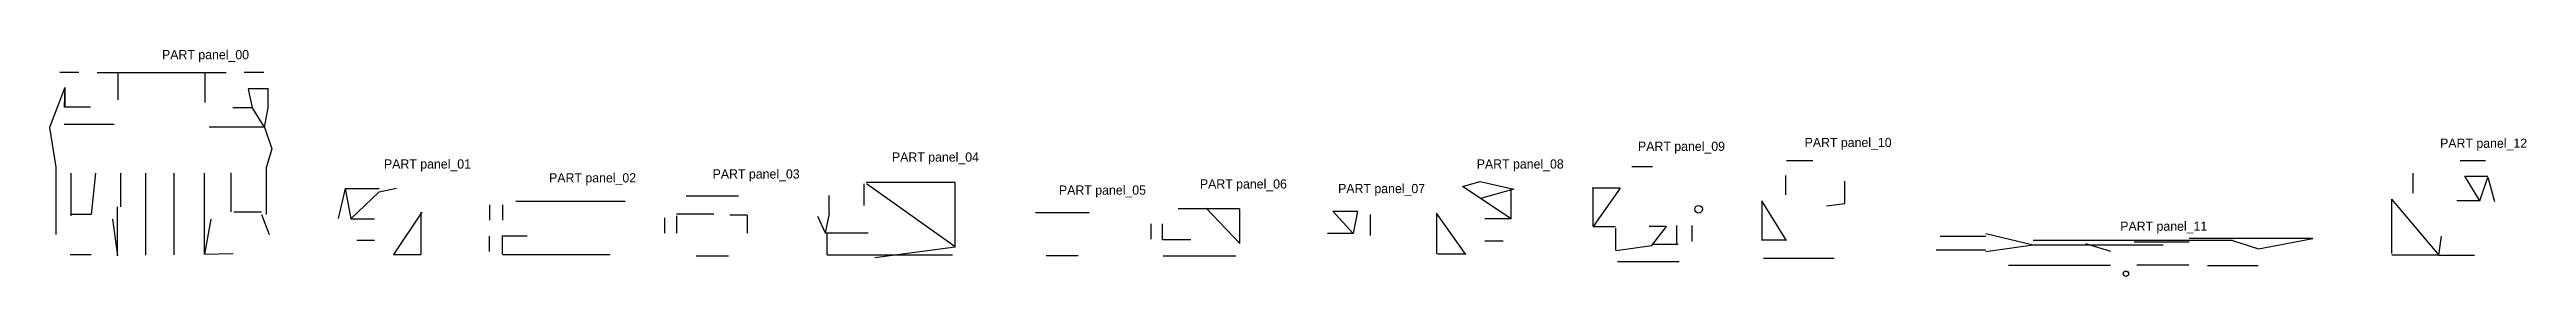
# Model space of a CAD drawing. Header units: millimetres. Extents: x 29 to 3254, y 11 to 306.
import ezdxf

# ---------------------------------------------------------------- set-up
doc = ezdxf.new("R2010")
doc.units = ezdxf.units.MM
for name, color, linetype in [('PANEL_00', 7, 'Continuous'), ('PANEL_00_LBL', 3, 'Continuous'), ('PANEL_01', 7, 'Continuous'), ('PANEL_01_LBL', 3, 'Continuous'), ('PANEL_02', 7, 'Continuous'), ('PANEL_02_LBL', 3, 'Continuous'), ('PANEL_03', 7, 'Continuous'), ('PANEL_03_LBL', 3, 'Continuous'), ('PANEL_04', 7, 'Continuous'), ('PANEL_04_LBL', 3, 'Continuous'), ('PANEL_05', 7, 'Continuous'), ('PANEL_05_LBL', 3, 'Continuous'), ('PANEL_06', 7, 'Continuous'), ('PANEL_06_LBL', 3, 'Continuous'), ('PANEL_07', 7, 'Continuous'), ('PANEL_07_LBL', 3, 'Continuous'), ('PANEL_08', 7, 'Continuous'), ('PANEL_08_LBL', 3, 'Continuous'), ('PANEL_09', 7, 'Continuous'), ('PANEL_09_LBL', 3, 'Continuous'), ('PANEL_10', 7, 'Continuous'), ('PANEL_10_LBL', 3, 'Continuous'), ('PANEL_11', 7, 'Continuous'), ('PANEL_11_LBL', 3, 'Continuous'), ('PANEL_12', 7, 'Continuous'), ('PANEL_12_LBL', 3, 'Continuous')]:
    doc.layers.add(name, color=color, linetype=linetype)

msp = doc.modelspace()

# ---------------------------------------------------------------- linework, layer by layer
at = {"layer": 'PANEL_00'}
for p, q in [((67, 276), (42.5, 276)), ((91, 275.9), (259, 275.9)), ((118, 275.9), (118, 240.5)), ((231.4, 275.9), (231.4, 237)), ((308, 276), (282.5, 276)), ((49.1, 256.4), (29, 204.5)), ((49.1, 256.4), (48, 230.9)), ((82.5, 230.9), (48.5, 230.9)), ((49.1, 256.4), (49.1, 230.9)), ((267.5, 230.5), (292.9, 230.5)), ((314, 255), (287.5, 255)), ((287.5, 254.5), (292.9, 230.3)), ((308.9, 205), (292.9, 230.3)), ((308.9, 205), (313.7, 230.1)), ((313.7, 230.1), (313.7, 255)), ((29, 204.5), (37, 153)), ((113, 208.3), (48, 208.3)), ((308.9, 205), (237, 205)), ((308.9, 205), (318.3, 176.7)), ((318.3, 176.7), (311.2, 151.8)), ((37, 153), (37, 65)), ((57.1, 89.3), (57.1, 145)), ((89, 145), (83.2, 91.3)), ((122, 101), (122, 145)), ((154, 145), (154, 38.3)), ((191.1, 38.9), (191.1, 145)), ((231, 39.6), (231, 145)), ((265, 145.4), (265, 94.5)), ((311.2, 151.8), (311.2, 91.3)), ((117.5, 37.6), (117.5, 101)), ((83.2, 91.3), (57.1, 91.3)), ((111, 85), (117.5, 37.6)), ((239, 85), (231, 39.6)), ((269, 94.5), (305.1, 94.5)), ((305.1, 91.3), (315, 65)), ((56, 39), (83.2, 39)), ((231, 39.6), (268.3, 40.3))]:
    msp.add_line(p, q, dxfattribs=at)
at = {"layer": 'PANEL_01'}
for p, q in [((413.8, 125.2), (405, 86)), ((413.8, 125.2), (458.1, 125.2)), ((413.8, 125.2), (421.3, 85.6)), ((458.1, 120.9), (421.3, 85.6)), ((458.1, 120.9), (480.7, 125.7)), ((452, 85.3), (421.3, 85.3)), ((513.9, 94.1), (477, 39)), ((513, 39.8), (513, 94.1)), ((429, 58), (452, 58)), ((477, 39), (513, 39))]:
    msp.add_line(p, q, dxfattribs=at)
at = {"layer": 'PANEL_02'}
for p, q in [((602, 104), (602, 84)), ((619, 104), (619, 84)), ((778.5, 108), (636, 108)), ((602, 43), (602, 63)), ((618.5, 63.6), (651, 63.6)), ((618.7, 39.9), (618.7, 63.6)), ((759, 38.5), (618.7, 38.5))]:
    msp.add_line(p, q, dxfattribs=at)
at = {"layer": 'PANEL_03'}
for p, q in [((926, 115), (858, 115)), ((830, 87), (830, 67)), ((894, 91.8), (845.4, 91.8)), ((845.4, 89.6), (845.4, 67)), ((937.6, 90.2), (915, 90.2)), ((937.8, 67), (937.8, 90.2)), ((871, 37.5), (913, 37.5))]:
    msp.add_line(p, q, dxfattribs=at)
at = {"layer": 'PANEL_04'}
for p, q in [((1090, 103), (1090, 131.3)), ((1208.4, 132.7), (1092.8, 132.7)), ((1208.3, 49.2), (1092.8, 131.3)), ((1208.3, 49.2), (1208.3, 132.7)), ((1044, 116), (1044, 92.5)), ((1029, 89), (1038.9, 67.2)), ((1044.1, 92.5), (1038.9, 67.2)), ((1038.9, 67.2), (1095, 67.2)), ((1041.7, 38.7), (1041.7, 67.2)), ((1041.7, 38.7), (1205, 38.7)), ((1103.7, 35.4), (1208.3, 49.2))]:
    msp.add_line(p, q, dxfattribs=at)
at = {"layer": 'PANEL_05'}
for p, q in [((1313, 93.8), (1383, 93.8)), ((1327, 38), (1368.5, 38))]:
    msp.add_line(p, q, dxfattribs=at)
at = {"layer": 'PANEL_06'}
for p, q in [((1578.5, 98.5), (1498.5, 98.5)), ((1535.2, 99.6), (1578.9, 53.4)), ((1578.9, 53.4), (1578.9, 98.5)), ((1463, 79), (1463, 59)), ((1478.4, 58.4), (1478.4, 79)), ((1515, 58.2), (1478.4, 58.2)), ((1479, 37.5), (1574, 37.5))]:
    msp.add_line(p, q, dxfattribs=at)
at = {"layer": 'PANEL_07'}
for p, q in [((1726.7, 66.3), (1693, 66.3)), ((1726.7, 66.3), (1700.3, 95.7)), ((1700.3, 95.7), (1732.3, 95.7)), ((1732.3, 95.7), (1726.7, 66.3)), ((1749, 64), (1749, 91))]:
    msp.add_line(p, q, dxfattribs=at)
at = {"layer": 'PANEL_08'}
for p, q in [((1869, 127.5), (1892, 134)), ((1892, 134), (1935.9, 124.2)), ((1932.3, 85.7), (1869, 127.5)), ((1935.9, 124.2), (1892.3, 112.1)), ((1932.3, 85.7), (1932.3, 124.2)), ((1835.2, 93), (1835.2, 39.8)), ((1873.3, 39), (1835.2, 93)), ((1932.3, 85.7), (1898, 85.7)), ((1836.3, 39.8), (1873.3, 39.8)), ((1898, 57), (1922, 57))]:
    msp.add_line(p, q, dxfattribs=at)
at = {"layer": 'PANEL_09'}
for p, q in [((2089.3, 153.7), (2116.3, 153.7)), ((2037.8, 126), (2074.5, 126)), ((2039.1, 75.8), (2039.1, 126)), ((2074.5, 125.5), (2039.1, 75.8)), ((2039.1, 75.8), (2068.4, 75.8)), ((2068.4, 73.5), (2068.4, 44.4)), ((2134.5, 75.6), (2112, 75.6)), ((2115.7, 50.7), (2134.5, 75.6)), ((2147.7, 77), (2147.7, 52.3)), ((2168, 56), (2168, 77)), ((2069.1, 44.4), (2115.7, 50.7)), ((2150, 52.3), (2115.7, 52.3)), ((2071, 30), (2151, 30))]:
    msp.add_line(p, q, dxfattribs=at)
msp.add_circle((2176.5, 98), 4.92, dxfattribs=at)
at = {"layer": 'PANEL_10'}
for p, q in [((2290, 117), (2290, 142)), ((2325, 161), (2291, 161)), ((2367, 105.7), (2367, 134.7)), ((2291, 57.5), (2258.7, 109)), ((2258.7, 109), (2258.7, 58.3)), ((2343, 102.3), (2367, 105.7)), ((2258.3, 58.3), (2291, 58.3)), ((2261, 34.4), (2353, 34.4))]:
    msp.add_line(p, q, dxfattribs=at)
at = {"layer": 'PANEL_11'}
for p, q in [((2550.5, 66.6), (2612.3, 51.9)), ((2486, 45), (2550.5, 45)), ((2491, 62.8), (2550.5, 62.8)), ((2550.5, 43), (2612.3, 51.9)), ((2871.9, 57.5), (2612.3, 57.5)), ((2612.3, 51.9), (2781.2, 51.9)), ((2680.2, 53.3), (2713, 43.5)), ((2743.7, 55.6), (2815.4, 55.6)), ((2976.1, 60), (2815.4, 60)), ((2871.9, 57.5), (2905.6, 46.7)), ((2905.6, 46.7), (2976.1, 60)), ((2713, 25), (2580, 25)), ((2815, 25.2), (2747, 25.2)), ((2839, 25), (2905, 25))]:
    msp.add_line(p, q, dxfattribs=at)
msp.add_circle((2732.9, 14.1), 3.55, dxfattribs=at)
at = {"layer": 'PANEL_12'}
for p, q in [((3107, 119), (3107, 145)), ((3201, 161), (3168, 161)), ((3193.7, 108.9), (3174.3, 141)), ((3174.3, 141), (3204.2, 141)), ((3193.7, 108.9), (3204.2, 139.8)), ((3204.2, 139.8), (3213, 108)), ((3078.7, 111.3), (3140.2, 38.3)), ((3079, 40.5), (3079, 111.3)), ((3193.7, 108.9), (3164, 108.9)), ((3140.2, 38.3), (3079, 38.3)), ((3140.2, 38.3), (3144, 63)), ((3140.2, 38.3), (3187, 38.3))]:
    msp.add_line(p, q, dxfattribs=at)

# ---------------------------------------------------------------- texts
at = {"layer": 'PANEL_00_LBL'}
msp.add_text('PART panel_00', height=12, dxfattribs=at).set_placement((175.5, 293.3))
at = {"layer": 'PANEL_01_LBL'}
msp.add_text('PART panel_01', height=12, dxfattribs=at).set_placement((464.5, 151))
at = {"layer": 'PANEL_02_LBL'}
msp.add_text('PART panel_02', height=12, dxfattribs=at).set_placement((679.5, 133))
at = {"layer": 'PANEL_03_LBL'}
msp.add_text('PART panel_03', height=12, dxfattribs=at).set_placement((892.5, 138))
at = {"layer": 'PANEL_04_LBL'}
msp.add_text('PART panel_04', height=12, dxfattribs=at).set_placement((1126, 160))
at = {"layer": 'PANEL_05_LBL'}
msp.add_text('PART panel_05', height=12, dxfattribs=at).set_placement((1343.5, 117))
at = {"layer": 'PANEL_06_LBL'}
msp.add_text('PART panel_06', height=12, dxfattribs=at).set_placement((1527, 125))
at = {"layer": 'PANEL_07_LBL'}
msp.add_text('PART panel_07', height=12, dxfattribs=at).set_placement((1707, 119))
at = {"layer": 'PANEL_08_LBL'}
msp.add_text('PART panel_08', height=12, dxfattribs=at).set_placement((1887.5, 151))
at = {"layer": 'PANEL_09_LBL'}
msp.add_text('PART panel_09', height=12, dxfattribs=at).set_placement((2097.5, 174))
at = {"layer": 'PANEL_10_LBL'}
msp.add_text('PART panel_10', height=12, dxfattribs=at).set_placement((2314.5, 179))
at = {"layer": 'PANEL_11_LBL'}
msp.add_text('PART panel_11', height=12, dxfattribs=at).set_placement((2725.5, 70))
at = {"layer": 'PANEL_12_LBL'}
msp.add_text('PART panel_12', height=12, dxfattribs=at).set_placement((3142, 178))

doc.saveas('drawing.dxf')
